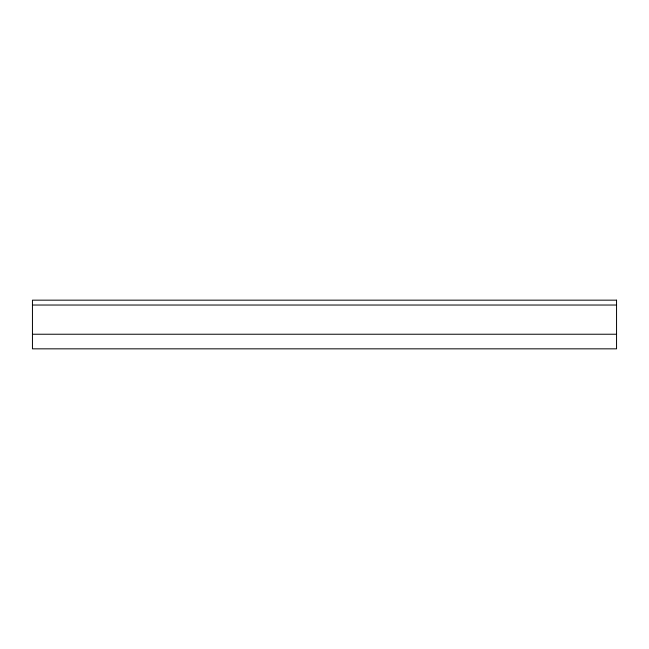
<?xml version="1.0" encoding="UTF-8"?>
<svg xmlns="http://www.w3.org/2000/svg" width="649" height="649" viewBox="0 0 649 649"><rect width="100%" height="100%" fill="white"/><g stroke="black" fill="none" stroke-linecap="round" stroke-linejoin="round"><path stroke-width="0.97" d="M32.45 305.03L616.55 305.03M32.45 334.235L616.55 334.235M616.55 300.163L32.45 300.163L32.45 348.838L616.55 348.838L616.55 300.163"/></g></svg>
